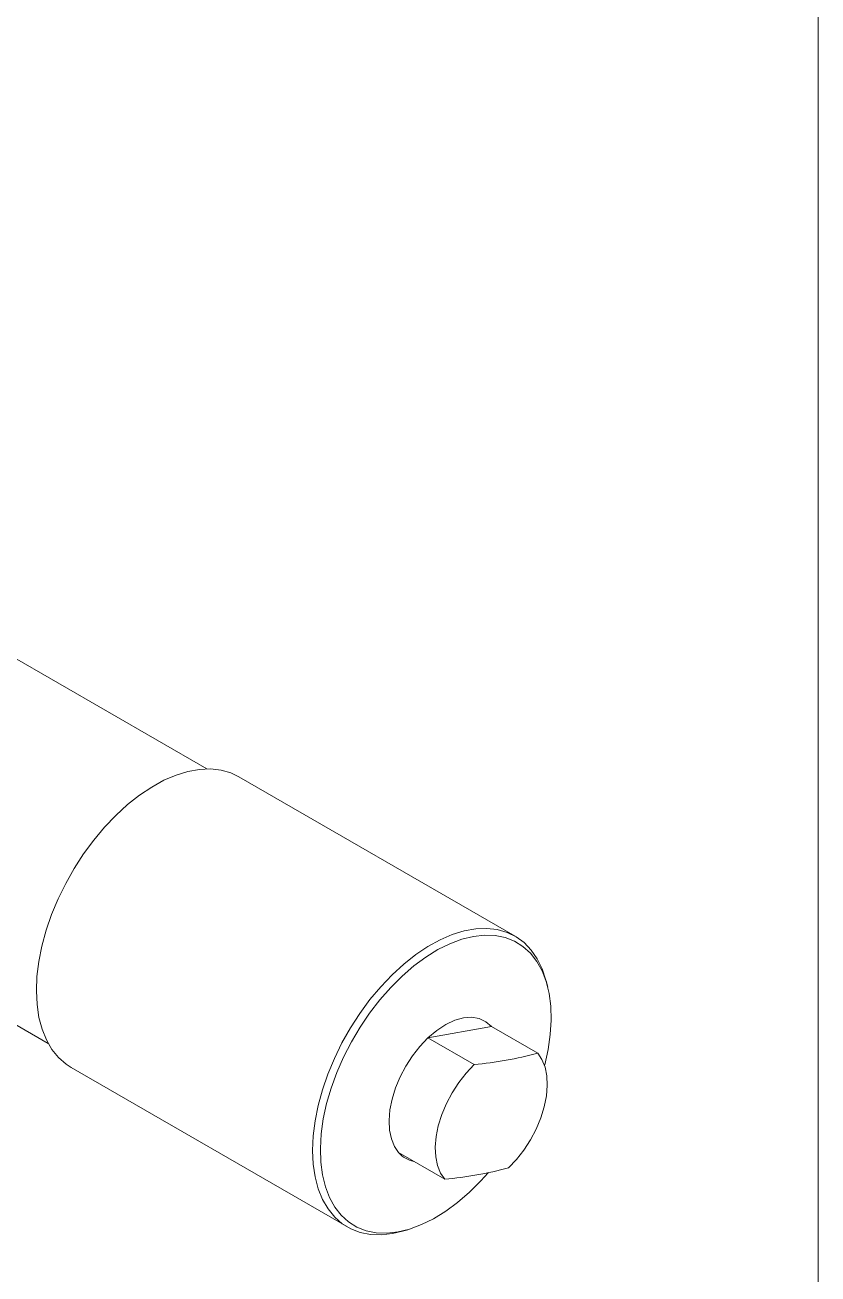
# Model space of a CAD drawing. Header units: millimetres. Extents: x 2 to 278, y 1 to 215.
# Drawn here: x 256.38 to 277.99, y 149.06 to 183.08 of the extents above; entities that cross this region are included whole.
import ezdxf

# ---------------------------------------------------------------- set-up
doc = ezdxf.new("R2010")
doc.units = ezdxf.units.MM

msp = doc.modelspace()

# ---------------------------------------------------------------- linework, layer by layer
at = {"color": 7, "linetype": 'Continuous', "lineweight": 18}
for p, q in [((277.989, 0.903), (277.989, 214.645)), ((261.335, 162.822), (255.929, 165.943)), ((269.738, 158.264), (262.213, 162.608)), ((251.343, 158.618), (257.017, 155.343)), ((270.624, 156.877), (270.589, 157.022)), ((269.096, 155.803), (267.36, 155.493)), ((268.617, 154.767), (267.36, 155.493)), ((270.353, 155.077), (269.096, 155.803)), ((257.641, 154.689), (265.167, 150.345)), ((267.821, 151.645), (266.564, 152.371)), ((266.668, 150.23), (266.811, 150.271))]:
    msp.add_line(p, q, dxfattribs=at)
at = {"color": 7, "linetype": 'Continuous', "lineweight": 18, "flags": 128}
for points in [[(257.641, 154.689), (257.504, 154.779), (257.296, 154.96), (257.117, 155.181), (256.968, 155.438), (256.85, 155.729), (256.764, 156.051), (256.712, 156.401), (256.694, 156.774), (256.711, 157.168), (256.761, 157.577), (256.845, 157.997), (256.962, 158.425), (257.11, 158.854), (257.288, 159.282), (257.494, 159.703), (257.726, 160.112), (257.981, 160.506), (258.257, 160.881), (258.55, 161.232), (258.858, 161.555), (259.178, 161.848), (259.505, 162.106), (259.837, 162.328), (260.17, 162.511), (260.5, 162.654), (260.824, 162.753), (261.139, 162.809), (261.44, 162.821), (261.726, 162.789), (261.993, 162.713), (262.213, 162.608)], [(266.668, 150.23), (266.397, 150.167), (266.088, 150.132), (265.794, 150.143), (265.518, 150.197), (265.262, 150.295), (265.029, 150.435), (264.822, 150.616), (264.642, 150.836), (264.493, 151.094), (264.375, 151.385), (264.289, 151.707), (264.237, 152.057), (264.22, 152.43), (264.236, 152.823), (264.286, 153.233), (264.371, 153.653), (264.487, 154.08), (264.635, 154.51), (264.813, 154.938), (265.019, 155.358), (265.251, 155.768), (265.506, 156.162), (265.782, 156.537), (266.076, 156.887), (266.384, 157.211), (266.703, 157.503), (267.03, 157.762), (267.362, 157.984), (267.695, 158.167), (268.025, 158.309), (268.349, 158.409), (268.664, 158.465), (268.966, 158.477), (269.251, 158.445), (269.518, 158.369), (269.763, 158.25), (269.983, 158.089), (270.176, 157.888), (270.341, 157.649), (270.475, 157.374), (270.577, 157.067), (270.589, 157.022)], [(268.601, 158.259), (268.285, 158.181), (267.961, 158.06), (267.632, 157.898), (267.303, 157.695), (266.977, 157.454), (266.658, 157.178), (266.349, 156.87), (266.053, 156.533), (265.773, 156.171), (265.514, 155.787), (265.277, 155.387), (265.065, 154.973), (264.881, 154.552), (264.726, 154.127), (264.602, 153.704), (264.511, 153.286), (264.454, 152.879), (264.431, 152.486), (264.442, 152.113), (264.487, 151.763), (264.567, 151.44), (264.679, 151.147), (264.823, 150.889), (264.997, 150.667), (265.199, 150.484), (265.428, 150.342), (265.68, 150.243), (265.952, 150.187), (266.243, 150.176), (266.548, 150.21), (266.864, 150.287), (267.188, 150.408), (267.517, 150.571), (267.845, 150.773), (268.171, 151.014), (268.491, 151.29), (268.8, 151.598), (269.002, 151.823)], [(270.54, 154.74), (270.546, 154.764), (270.637, 155.182), (270.695, 155.59), (270.718, 155.982), (270.707, 156.356), (270.661, 156.706), (270.582, 157.029), (270.47, 157.321), (270.326, 157.58), (270.152, 157.802), (269.949, 157.985), (269.721, 158.126), (269.469, 158.226), (269.196, 158.281), (268.906, 158.292), (268.601, 158.259)], [(267.36, 155.493), (267.6, 155.697), (267.845, 155.858), (268.09, 155.974), (268.328, 156.041), (268.553, 156.057), (268.76, 156.022), (268.942, 155.936), (269.096, 155.803)], [(266.564, 152.371), (266.448, 152.54), (266.365, 152.746), (266.316, 152.984), (266.304, 153.248), (266.327, 153.532), (266.387, 153.829), (266.481, 154.133), (266.606, 154.435), (266.761, 154.729), (266.941, 155.007), (267.143, 155.264), (267.36, 155.493)], [(270.353, 155.077), (270.469, 154.908), (270.552, 154.702), (270.601, 154.464), (270.613, 154.2), (270.589, 153.916), (270.53, 153.618), (270.436, 153.315), (270.311, 153.013), (270.156, 152.719), (269.976, 152.44), (269.774, 152.183), (269.557, 151.955)], [(267.821, 151.645), (267.705, 151.814), (267.622, 152.02), (267.573, 152.258), (267.561, 152.522), (267.585, 152.806), (267.644, 153.103), (267.738, 153.407), (267.864, 153.709), (268.018, 154.003), (268.199, 154.282), (268.4, 154.538), (268.617, 154.767)]]:
    msp.add_lwpolyline(points, dxfattribs=at)
at = {"color": 7, "linetype": 'Continuous', "lineweight": 18}
for centre, radius, start, end in [((267.561, 165.706), 10.99, 275.5169, 284.7177), ((267.118, 152.855), 0.736, 221.1033, 258.9021), ((266.764, 162.584), 10.99, 275.5169, 284.7177)]:
    msp.add_arc(centre, radius, start, end, dxfattribs=at)

doc.saveas('drawing.dxf')
